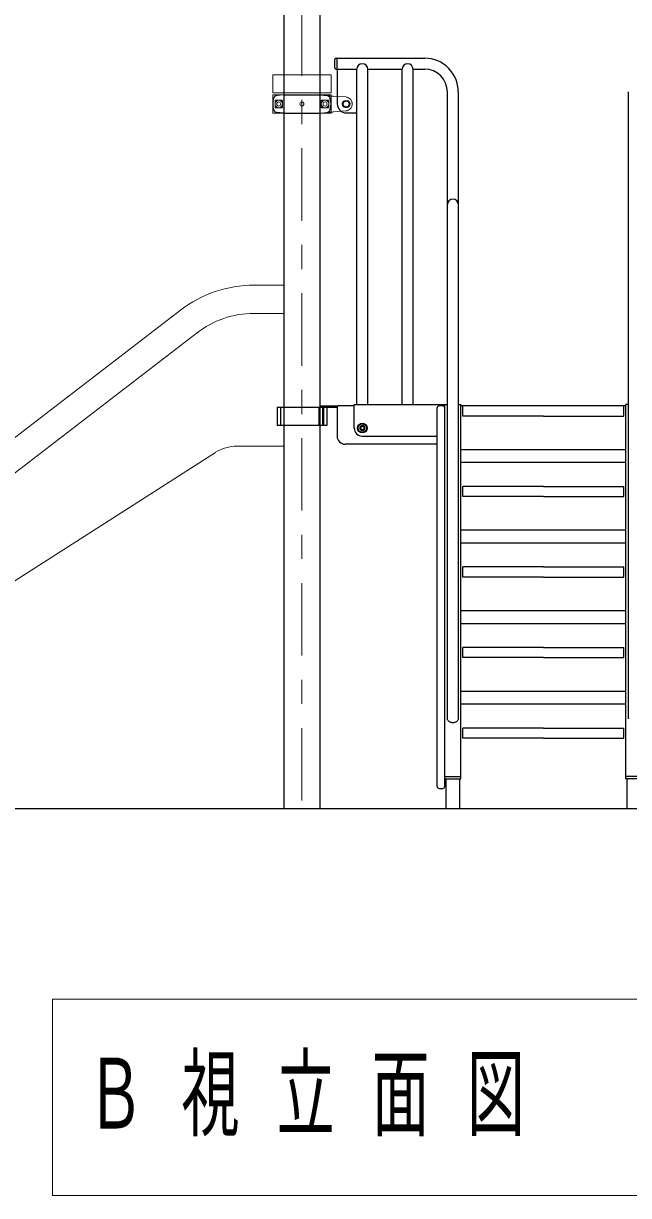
# Model space of a CAD drawing. Units: millimetres on the paper. Extents: x -385 to 0, y -594 to 267.
# Drawn here: x -135.51 to -110.46, y -144.62 to -96.1 of the extents above; entities that cross this region are included whole.
import ezdxf

# ---------------------------------------------------------------- set-up
doc = ezdxf.new("R2010")
doc.units = ezdxf.units.MM
for name, pattern in [('USER1', [4.5, 2.5, -2]), ('USER2', [6, 3, -1, 1, -1]), ('USER3', [8, 3, -1, 1, -1, 1, -1])]:
    doc.linetypes.add(name, pattern=pattern)
doc.layers.add('LY_1', color=7, linetype='Continuous', lineweight=25)
doc.styles.add('ＭＳ ゴシック', font='')
doc.styles.get('ＭＳ ゴシック').set_extended_font_data('MS Gothic')

msp = doc.modelspace()

# ---------------------------------------------------------------- linework, layer by layer
at = {"layer": 'LY_1'}
for p, q in [((-124.728, -95.265), (-124.728, -128.598)), ((-123.244, -95.265), (-123.244, -128.598)), ((-122.619, -97.942), (-122.619, -97.588)), ((-122.569, -97.538), (-122.528, -97.538)), ((-122.569, -97.992), (-122.528, -97.992)), ((-122.528, -97.538), (-118.903, -97.538)), ((-122.528, -97.992), (-122.528, -97.538)), ((-122.528, -97.992), (-121.713, -97.992)), ((-122.519, -99.432), (-122.519, -97.992)), ((-121.713, -111.878), (-121.713, -97.992)), ((-121.259, -111.878), (-121.259, -97.992)), ((-121.259, -97.992), (-119.838, -97.992)), ((-119.838, -111.878), (-119.838, -97.992)), ((-119.384, -111.878), (-119.384, -97.992)), ((-119.384, -97.992), (-118.903, -97.992)), ((-117.963, -124.865), (-117.963, -98.932)), ((-117.509, -124.865), (-117.509, -98.932)), ((-110.463, -124.865), (-110.463, -98.932)), ((-124.753, -99.057), (-125.016, -99.08)), ((-124.753, -99.057), (-123.219, -99.057)), ((-123.219, -99.057), (-122.694, -99.103)), ((-122.194, -99.307), (-122.111, -99.307)), ((-124.753, -99.807), (-125.016, -99.784)), ((-124.753, -99.807), (-123.219, -99.807)), ((-123.219, -99.807), (-122.694, -99.761)), ((-122.194, -99.557), (-122.111, -99.557)), ((-122.153, -99.798), (-121.712, -99.798)), ((-125.016, -111.985), (-125.016, -112.735)), ((-125.016, -111.985), (-122.528, -111.985)), ((-124.878, -111.985), (-124.878, -112.735)), ((-123.29, -111.985), (-123.29, -112.735)), ((-123.243, -111.932), (-122.528, -111.932)), ((-123.134, -111.985), (-123.134, -112.735)), ((-123.085, -111.985), (-123.085, -112.735)), ((-122.956, -111.985), (-122.956, -112.735)), ((-122.528, -111.982), (-122.528, -113.182)), ((-121.819, -111.932), (-122.478, -111.932)), ((-121.819, -111.878), (-117.963, -111.878)), ((-121.819, -112.848), (-121.819, -111.878)), ((-118.386, -127.682), (-118.386, -112.015)), ((-118.069, -111.932), (-118.303, -111.932)), ((-118.069, -127.682), (-118.069, -111.878)), ((-117.509, -111.878), (-117.403, -111.878)), ((-117.403, -127.365), (-117.403, -111.878)), ((-110.569, -111.932), (-117.403, -111.932)), ((-117.319, -112.348), (-117.319, -111.932)), ((-110.653, -112.348), (-110.653, -111.932)), ((-110.569, -127.365), (-110.569, -111.878)), ((-110.463, -111.878), (-110.569, -111.878)), ((-113.986, -112.348), (-117.319, -112.348)), ((-113.986, -112.348), (-110.653, -112.348)), ((-122.956, -112.735), (-125.016, -112.735)), ((-121.486, -112.771), (-121.553, -112.81)), ((-121.553, -112.81), (-121.553, -112.887)), ((-121.486, -112.925), (-121.553, -112.887)), ((-121.419, -112.81), (-121.486, -112.771)), ((-121.419, -112.887), (-121.486, -112.925)), ((-121.419, -112.81), (-121.419, -112.887)), ((-118.386, -113.515), (-122.194, -113.515)), ((-121.486, -113.182), (-118.386, -113.182)), ((-117.403, -113.732), (-110.569, -113.732)), ((-117.403, -114.264), (-110.569, -114.264)), ((-113.986, -115.265), (-117.319, -115.265)), ((-117.319, -115.682), (-117.319, -115.265)), ((-113.986, -115.265), (-110.653, -115.265)), ((-110.653, -115.682), (-110.653, -115.265)), ((-113.986, -115.682), (-117.319, -115.682)), ((-113.986, -115.682), (-110.653, -115.682)), ((-117.403, -117.066), (-110.569, -117.066)), ((-117.403, -117.597), (-110.569, -117.597)), ((-113.986, -118.598), (-117.319, -118.598)), ((-117.319, -119.015), (-117.319, -118.598)), ((-113.986, -118.598), (-110.653, -118.598)), ((-110.653, -119.015), (-110.653, -118.598)), ((-113.986, -119.015), (-117.319, -119.015)), ((-113.986, -119.015), (-110.653, -119.015)), ((-117.403, -120.399), (-110.569, -120.399)), ((-117.403, -120.931), (-110.569, -120.931)), ((-113.986, -121.932), (-117.319, -121.932)), ((-117.319, -122.348), (-117.319, -121.932)), ((-113.986, -121.932), (-110.653, -121.932)), ((-110.653, -122.348), (-110.653, -121.932)), ((-113.986, -122.348), (-117.319, -122.348)), ((-113.986, -122.348), (-110.653, -122.348)), ((-117.403, -123.732), (-110.569, -123.732)), ((-117.403, -124.264), (-110.569, -124.264)), ((-113.986, -125.265), (-117.319, -125.265)), ((-117.319, -125.682), (-117.319, -125.265)), ((-113.986, -125.265), (-110.653, -125.265)), ((-110.653, -125.682), (-110.653, -125.265)), ((-113.986, -125.682), (-117.319, -125.682)), ((-113.986, -125.682), (-110.653, -125.682)), ((-118.069, -127.265), (-117.403, -127.265)), ((-118.069, -127.365), (-117.403, -127.365)), ((-118.019, -128.598), (-118.019, -127.365)), ((-117.453, -128.598), (-117.453, -127.365)), ((-109.903, -127.265), (-110.569, -127.265)), ((-109.903, -127.365), (-110.569, -127.365)), ((-110.519, -128.598), (-110.519, -127.365)), ((-118.303, -127.765), (-118.153, -127.765)), ((-162.232, -128.598), (-71.569, -128.598))]:
    msp.add_line(p, q, dxfattribs=at)
at = {"layer": 'LY_1', "linetype": 'USER2', "lineweight": 13}
msp.add_line((-123.986, -95.265), (-123.986, -128.598), dxfattribs=at)
at = {"layer": 'LY_1', "linetype": 'USER3', "lineweight": 13}
for p, q in [((-125.193, -98.223), (-122.779, -98.223)), ((-125.193, -98.973), (-125.193, -98.223)), ((-122.779, -98.973), (-122.779, -98.223)), ((-125.193, -98.973), (-122.779, -98.973)), ((-125.193, -99.807), (-125.193, -99.057)), ((-125.193, -99.057), (-122.779, -99.057)), ((-122.779, -99.807), (-122.779, -99.057)), ((-125.193, -99.807), (-122.779, -99.807))]:
    msp.add_line(p, q, dxfattribs=at)
at = {"layer": 'LY_1', "lineweight": 13}
for p, q in [((-125.098, -99.586), (-125.098, -99.278)), ((-124.79, -99.278), (-125.098, -99.278)), ((-123.182, -99.278), (-122.874, -99.278)), ((-122.874, -99.586), (-122.874, -99.278)), ((-124.79, -99.586), (-125.098, -99.586)), ((-123.182, -99.586), (-122.874, -99.586)), ((-124.728, -106.932), (-125.969, -106.932)), ((-146.926, -121.713), (-129.013, -107.965)), ((-124.728, -108.098), (-125.969, -108.098)), ((-146.216, -122.638), (-128.303, -108.891)), ((-127.559, -113.861), (-143.822, -124.254)), ((-124.728, -113.598), (-126.679, -113.598)), ((-134.306, -136.485), (-134.306, -144.618)), ((-83.506, -136.485), (-134.306, -136.485)), ((-134.306, -144.618), (-83.506, -144.618))]:
    msp.add_line(p, q, dxfattribs=at)
at = {"layer": 'LY_1', "linetype": 'USER1', "lineweight": 13}
for p, q in [((-124.736, -99.073), (-124.736, -99.79)), ((-123.236, -99.073), (-123.236, -99.79)), ((-122.694, -99.103), (-122.169, -99.141)), ((-122.694, -99.761), (-122.169, -99.722))]:
    msp.add_line(p, q, dxfattribs=at)
at = {"layer": 'LY_1'}
for points in [[(-117.509, -124.865), (-117.511, -124.889), (-117.517, -124.912), (-117.526, -124.935), (-117.54, -124.956), (-117.556, -124.976), (-117.576, -124.994), (-117.598, -125.01), (-117.623, -125.023), (-117.649, -125.033), (-117.677, -125.041), (-117.706, -125.046), (-117.736, -125.047), (-117.765, -125.046), (-117.795, -125.041), (-117.823, -125.033), (-117.849, -125.023), (-117.874, -125.01), (-117.896, -124.994), (-117.916, -124.976), (-117.932, -124.956), (-117.945, -124.935), (-117.955, -124.912), (-117.961, -124.889), (-117.963, -124.865)], [(-110.463, -124.865), (-110.461, -124.889)]]:
    msp.add_lwpolyline(points, dxfattribs=at)
at = {"layer": 'LY_1', "lineweight": 13}
for centre, radius in [((-124.944, -99.432), 0.154), ((-124.944, -99.432), 0.0833), ((-123.986, -99.432), 0.0833), ((-123.028, -99.432), 0.154), ((-123.028, -99.432), 0.0833), ((-121.486, -112.848), 0.0917)]:
    msp.add_circle(centre, radius, dxfattribs=at)
at = {"layer": 'LY_1', "linetype": 'USER1', "lineweight": 13}
for centre, radius in [((-122.153, -99.432), 0.125), ((-121.486, -112.848), 0.104)]:
    msp.add_circle(centre, radius, dxfattribs=at)
at = {"layer": 'LY_1'}
for radius in [0.2, 0.175]:
    msp.add_circle((-121.486, -112.848), radius, dxfattribs=at)
for centre, radius, start, end in [((-122.569, -97.588), 0.05, 90, 180), ((-122.569, -97.942), 0.05, 180, 270), ((-121.486, -97.992), 0.227, 0, 180), ((-119.611, -97.992), 0.227, 0, 180), ((-118.903, -98.932), 1.393, 0, 90), ((-118.903, -98.932), 0.94, 0, 90), ((-124.361, -99.432), 0.833, 163.8038, 196.1962), ((-125.001, -99.246), 0.167, 95, 163.8038), ((-122.971, -99.246), 0.167, 16.1962, 85), ((-123.611, -99.432), 0.833, 343.8037, 16.1962), ((-122.153, -99.432), 0.367, 180, 270), ((-122.194, -99.432), 0.125, 90, 270), ((-122.111, -99.432), 0.125, 270, 90), ((-125.001, -99.618), 0.167, 196.1962, 265), ((-122.971, -99.618), 0.167, 275, 343.8037), ((-117.736, -103.598), 0.227, 0, 180), ((-122.478, -111.982), 0.05, 90, 180), ((-118.303, -112.015), 0.0833, 90, 180), ((-118.153, -112.015), 0.0833, 0, 90), ((-121.486, -112.848), 0.333, 180, 270), ((-122.194, -113.182), 0.333, 180, 270), ((-118.303, -127.682), 0.0833, 180, 270), ((-118.153, -127.682), 0.0833, 270, 0)]:
    msp.add_arc(centre, radius, start, end, dxfattribs=at)
at = {"layer": 'LY_1', "lineweight": 13}
for centre, radius, start, end in [((-126.924, -99.432), 2.139, 355.8705, 4.1295), ((-121.048, -99.432), 2.139, 175.8705, 184.1295), ((-125.969, -111.932), 5, 90, 127.5051), ((-125.969, -111.932), 3.833, 90, 128.2407), ((-126.679, -115.265), 1.667, 90, 122.0315)]:
    msp.add_arc(centre, radius, start, end, dxfattribs=at)
at = {"layer": 'LY_1', "linetype": 'USER1', "lineweight": 13}
for centre, radius, start, end in [((-123.219, -99.073), 0.0167, 88.0111, 180), ((-122.194, -99.432), 0.291, 275, 85), ((-123.219, -99.79), 0.0167, 180, 270)]:
    msp.add_arc(centre, radius, start, end, dxfattribs=at)

# ---------------------------------------------------------------- texts
at = {"layer": 'LY_1', "insert": (-132.906, -140.552), "char_height": 2.933, "attachment_point": 4, "style": 'ＭＳ ゴシック'}
msp.add_mtext('\\T1.64;\\W0.6;Ｂ視立面図\u3000Ｓ＝１／６０', dxfattribs=at)

doc.saveas('drawing.dxf')
